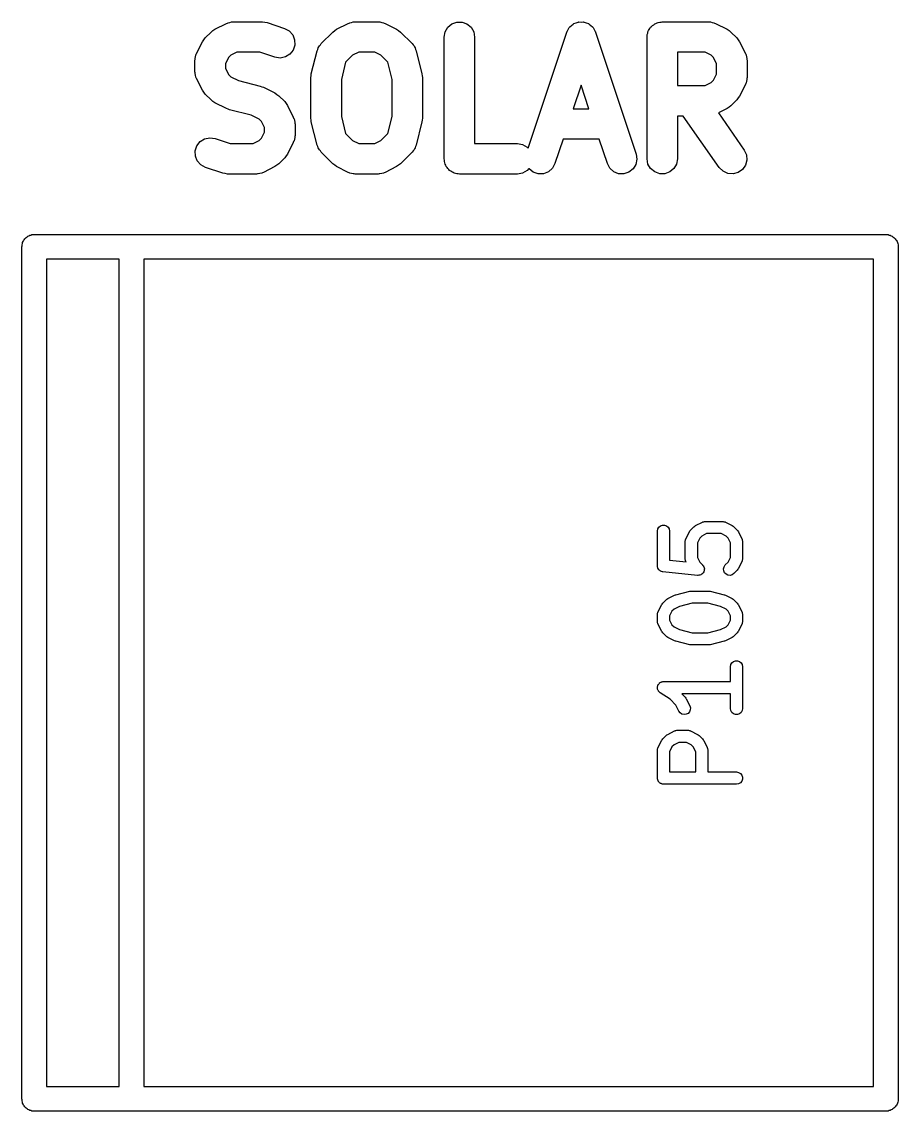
# Model space of a CAD drawing. Extents: x 142.1 to 238.7, y -137.2 to -60.7.
# Drawn here: x 142.15 to 149.35, y -70.23 to -61.29 of the extents above; entities that cross this region are included whole.
import ezdxf

# ---------------------------------------------------------------- set-up
doc = ezdxf.new("R2010")
doc.units = 0
doc.header["$MEASUREMENT"] = 0
doc.layers.add('BLACK', color=7, linetype='CONTINUOUS')

msp = doc.modelspace()

# ---------------------------------------------------------------- linework, layer by layer
at = {"layer": 'Black'}
for p, q in [((143.72, -61.3601), (143.736, -61.3482)), ((143.736, -61.3482), (143.832, -61.3006)), ((143.832, -61.3006), (143.839, -61.2985)), ((143.839, -61.2985), (143.845, -61.2949)), ((143.845, -61.2949), (143.859, -61.2924)), ((143.859, -61.2924), (143.873, -61.2882)), ((143.873, -61.2882), (143.881, -61.2886)), ((143.881, -61.2886), (143.888, -61.2874)), ((143.888, -61.2874), (144.126, -61.2874)), ((144.126, -61.2874), (144.145, -61.2909)), ((144.145, -61.2909), (144.165, -61.2938)), ((144.165, -61.2938), (144.308, -61.3414)), ((144.308, -61.3414), (144.346, -61.3621)), ((144.72, -61.3601), (144.736, -61.3482)), ((144.736, -61.3482), (144.832, -61.3006)), ((144.832, -61.3006), (144.839, -61.2985)), ((144.839, -61.2985), (144.845, -61.2949)), ((144.845, -61.2949), (144.859, -61.2924)), ((144.859, -61.2924), (144.873, -61.2882)), ((144.873, -61.2882), (144.881, -61.2886)), ((144.881, -61.2886), (144.888, -61.2874)), ((144.888, -61.2874), (145.078, -61.2874)), ((145.078, -61.2874), (145.085, -61.2886)), ((145.085, -61.2886), (145.092, -61.2882)), ((145.092, -61.2882), (145.106, -61.2924)), ((145.106, -61.2924), (145.121, -61.2949)), ((145.121, -61.2949), (145.127, -61.2985)), ((145.127, -61.2985), (145.134, -61.3006)), ((145.134, -61.3006), (145.229, -61.3482)), ((145.229, -61.3482), (145.245, -61.3601)), ((145.627, -61.3696), (145.649, -61.332)), ((145.649, -61.332), (145.682, -61.3041)), ((145.682, -61.3041), (145.723, -61.2893)), ((145.723, -61.2893), (145.766, -61.2893)), ((145.766, -61.2893), (145.807, -61.3041)), ((145.807, -61.3041), (145.841, -61.332)), ((145.841, -61.332), (145.862, -61.3696)), ((146.629, -61.3664), (146.638, -61.3508)), ((146.638, -61.3508), (146.647, -61.3347)), ((146.647, -61.3347), (146.649, -61.3324)), ((146.649, -61.3324), (146.651, -61.3294)), ((146.651, -61.3294), (146.666, -61.318)), ((146.666, -61.318), (146.679, -61.3059)), ((146.679, -61.3059), (146.683, -61.3046)), ((146.683, -61.3046), (146.685, -61.3025)), ((146.685, -61.3025), (146.703, -61.2967)), ((146.703, -61.2967), (146.72, -61.2899)), ((146.72, -61.2899), (146.723, -61.2898)), ((146.723, -61.2898), (146.726, -61.2887)), ((146.726, -61.2887), (146.745, -61.2892)), ((146.745, -61.2892), (146.763, -61.2887)), ((146.763, -61.2887), (146.766, -61.2898)), ((146.766, -61.2898), (146.77, -61.2899)), ((146.77, -61.2899), (146.787, -61.2967)), ((146.787, -61.2967), (146.804, -61.3025)), ((146.804, -61.3025), (146.807, -61.3046)), ((146.807, -61.3046), (146.81, -61.3059)), ((146.81, -61.3059), (146.824, -61.3181)), ((146.824, -61.3181), (146.838, -61.3294)), ((146.838, -61.3294), (146.84, -61.3324)), ((146.84, -61.3324), (146.843, -61.3347)), ((146.843, -61.3347), (146.851, -61.3508)), ((146.851, -61.3508), (146.861, -61.3664)), ((147.299, -61.3602), (147.303, -61.3499)), ((147.303, -61.3499), (147.31, -61.3415)), ((147.31, -61.3415), (147.316, -61.332)), ((147.316, -61.332), (147.324, -61.325)), ((147.324, -61.325), (147.331, -61.3166)), ((147.331, -61.3166), (147.341, -61.3112)), ((147.341, -61.3112), (147.349, -61.3041)), ((147.349, -61.3041), (147.359, -61.3004)), ((147.359, -61.3004), (147.369, -61.2949)), ((147.369, -61.2949), (147.379, -61.293)), ((147.379, -61.293), (147.39, -61.2893)), ((147.39, -61.2893), (147.401, -61.2893)), ((147.401, -61.2893), (147.411, -61.2874)), ((147.411, -61.2874), (147.792, -61.2874)), ((147.792, -61.2874), (147.799, -61.2886)), ((147.799, -61.2886), (147.807, -61.2882)), ((147.807, -61.2882), (147.821, -61.2924)), ((147.821, -61.2924), (147.835, -61.2949)), ((147.835, -61.2949), (147.841, -61.2985)), ((147.841, -61.2985), (147.848, -61.3006)), ((147.848, -61.3006), (147.944, -61.3482)), ((147.944, -61.3482), (147.96, -61.3601)), ((143.633, -61.4517), (143.645, -61.4356)), ((143.645, -61.4356), (143.656, -61.4192)), ((143.656, -61.4192), (143.704, -61.3716)), ((143.704, -61.3716), (143.72, -61.3601)), ((144.346, -61.3621), (144.375, -61.3946)), ((144.375, -61.3946), (144.391, -61.4349)), ((144.391, -61.4349), (144.392, -61.4783)), ((144.609, -61.4668), (144.704, -61.3716)), ((144.704, -61.3716), (144.72, -61.3601)), ((145.245, -61.3601), (145.262, -61.3716)), ((145.262, -61.3716), (145.357, -61.4668)), ((145.62, -61.4124), (145.627, -61.3696)), ((145.62, -62.4124), (145.62, -61.4124)), ((145.862, -61.3696), (145.87, -61.4124)), ((145.87, -61.4124), (145.87, -62.2874)), ((146.309, -62.3254), (146.626, -61.3729)), ((146.626, -61.3729), (146.628, -61.3698)), ((146.628, -61.3698), (146.629, -61.3664)), ((146.861, -61.3664), (146.862, -61.3698)), ((146.862, -61.3698), (146.863, -61.3729)), ((146.863, -61.3729), (147.197, -62.3729)), ((147.286, -61.4124), (147.288, -61.4016)), ((147.286, -62.4124), (147.286, -61.4124)), ((147.288, -61.3907), (147.292, -61.3804)), ((147.288, -61.4016), (147.288, -61.3907)), ((147.292, -61.3804), (147.294, -61.3696)), ((147.294, -61.3696), (147.299, -61.3602)), ((147.96, -61.3601), (147.976, -61.3716)), ((147.976, -61.3716), (148.024, -61.4192)), ((148.024, -61.4192), (148.035, -61.4356)), ((148.035, -61.4356), (148.047, -61.4517)), ((143.585, -61.547), (143.633, -61.4517)), ((144.378, -61.5195), (144.352, -61.5535)), ((144.392, -61.4783), (144.378, -61.5195)), ((144.528, -61.7154), (144.576, -61.5249)), ((144.576, -61.5249), (144.581, -61.514)), ((144.581, -61.514), (144.584, -61.5024)), ((144.584, -61.5024), (144.59, -61.4943)), ((144.59, -61.4943), (144.594, -61.4853)), ((144.594, -61.4853), (144.602, -61.4767)), ((144.602, -61.4767), (144.609, -61.4668)), ((145.357, -61.4668), (145.364, -61.4767)), ((145.364, -61.4767), (145.372, -61.4853)), ((145.372, -61.4853), (145.376, -61.4943)), ((145.376, -61.4943), (145.382, -61.5024)), ((145.382, -61.5024), (145.385, -61.514)), ((145.385, -61.514), (145.39, -61.5249)), ((145.39, -61.5249), (145.437, -61.7154)), ((148.047, -61.4517), (148.095, -61.547)), ((143.572, -61.6029), (143.573, -61.5958)), ((143.572, -61.6981), (143.572, -61.6029)), ((143.573, -61.5886), (143.577, -61.5745)), ((143.573, -61.5958), (143.573, -61.5886)), ((143.577, -61.5745), (143.58, -61.5601)), ((143.58, -61.5601), (143.583, -61.5539)), ((143.583, -61.5539), (143.585, -61.547)), ((143.847, -61.5817), (143.822, -61.6324)), ((143.866, -61.5627), (143.847, -61.5817)), ((143.917, -61.5374), (143.866, -61.5627)), ((144.105, -61.5374), (143.917, -61.5374)), ((144.229, -61.5786), (144.105, -61.5374)), ((144.272, -61.585), (144.229, -61.5786)), ((144.315, -61.5762), (144.272, -61.585)), ((144.352, -61.5535), (144.315, -61.5762)), ((144.81, -61.6191), (144.775, -61.7611)), ((144.866, -61.5627), (144.81, -61.6191)), ((144.917, -61.5374), (144.866, -61.5627)), ((145.049, -61.5374), (144.917, -61.5374)), ((145.099, -61.5627), (145.049, -61.5374)), ((145.156, -61.6191), (145.099, -61.5627)), ((145.191, -61.7611), (145.156, -61.6191)), ((147.536, -61.5374), (147.536, -61.8112)), ((147.763, -61.5374), (147.536, -61.5374)), ((147.814, -61.5627), (147.763, -61.5374)), ((147.833, -61.5817), (147.814, -61.5627)), ((147.858, -61.6324), (147.833, -61.5817)), ((148.095, -61.547), (148.097, -61.5539)), ((148.097, -61.5539), (148.1, -61.5601)), ((148.1, -61.5601), (148.103, -61.5745)), ((148.103, -61.5745), (148.107, -61.5886)), ((148.107, -61.5886), (148.107, -61.5958)), ((148.107, -61.5958), (148.108, -61.6029)), ((148.108, -61.6029), (148.108, -61.7457)), ((143.573, -61.7052), (143.572, -61.6981)), ((143.573, -61.7124), (143.573, -61.7052)), ((143.577, -61.7264), (143.573, -61.7124)), ((143.822, -61.6324), (143.822, -61.6686)), ((143.822, -61.6686), (143.847, -61.7193)), ((144.527, -61.7307), (144.528, -61.7154)), ((145.437, -61.7154), (145.439, -61.7307)), ((147.858, -61.7162), (147.858, -61.6324)), ((143.58, -61.7408), (143.577, -61.7264)), ((143.583, -61.7471), (143.58, -61.7408)), ((143.585, -61.754), (143.583, -61.7471)), ((143.633, -61.8492), (143.585, -61.754)), ((143.847, -61.7193), (143.866, -61.7382)), ((143.866, -61.7382), (143.931, -61.7706)), ((143.931, -61.7706), (144.108, -61.8149)), ((144.525, -61.7457), (144.527, -61.7307)), ((144.525, -62.079), (144.525, -61.7457)), ((144.775, -61.7611), (144.775, -62.0637)), ((145.191, -62.0637), (145.191, -61.7611)), ((145.439, -61.7307), (145.441, -61.7457)), ((145.441, -61.7457), (145.441, -62.079)), ((147.763, -61.8112), (147.814, -61.7858)), ((147.814, -61.7858), (147.833, -61.7669)), ((147.833, -61.7669), (147.858, -61.7162)), ((148.095, -61.8016), (148.047, -61.8969)), ((148.097, -61.7947), (148.095, -61.8016)), ((148.1, -61.7885), (148.097, -61.7947)), ((148.103, -61.774), (148.1, -61.7885)), ((148.107, -61.76), (148.103, -61.774)), ((148.108, -61.7457), (148.107, -61.7528)), ((148.107, -61.7528), (148.107, -61.76)), ((143.645, -61.8653), (143.633, -61.8492)), ((143.656, -61.8817), (143.645, -61.8653)), ((143.704, -61.9293), (143.656, -61.8817)), ((144.108, -61.8149), (144.121, -61.8205)), ((144.121, -61.8205), (144.134, -61.8244)), ((144.134, -61.8244), (144.229, -61.872)), ((144.229, -61.872), (144.245, -61.884)), ((144.245, -61.884), (144.262, -61.8954)), ((146.745, -61.8077), (146.68, -62.0017)), ((146.809, -62.0017), (146.745, -61.8077)), ((147.536, -61.8112), (147.763, -61.8112)), ((143.72, -61.9408), (143.704, -61.9293)), ((143.736, -61.9528), (143.72, -61.9408)), ((143.832, -62.0004), (143.736, -61.9528)), ((144.262, -61.8954), (144.309, -61.943)), ((144.309, -61.943), (144.321, -61.9595)), ((144.321, -61.9595), (144.333, -61.9755)), ((144.333, -61.9755), (144.38, -62.0708)), ((147.976, -61.977), (147.96, -61.9884)), ((148.024, -61.9293), (147.976, -61.977)), ((148.035, -61.9129), (148.024, -61.9293)), ((148.047, -61.8969), (148.035, -61.9129)), ((143.845, -62.0043), (143.832, -62.0004)), ((143.857, -62.0098), (143.845, -62.0043)), ((144.034, -62.0541), (143.857, -62.0098)), ((144.099, -62.0865), (144.034, -62.0541)), ((144.38, -62.0708), (144.382, -62.0777)), ((144.775, -62.0637), (144.81, -62.2056)), ((145.156, -62.2056), (145.191, -62.0637)), ((146.68, -62.0017), (146.809, -62.0017)), ((147.584, -62.0612), (147.536, -62.0612)), ((147.536, -62.0612), (147.536, -62.4124)), ((147.88, -62.4841), (147.584, -62.0612)), ((147.944, -62.0004), (147.872, -62.0361)), ((147.872, -62.0361), (148.085, -62.3407)), ((147.96, -61.9884), (147.944, -62.0004)), ((144.118, -62.1055), (144.099, -62.0865)), ((144.144, -62.1562), (144.118, -62.1055)), ((144.144, -62.1924), (144.144, -62.1562)), ((144.382, -62.0777), (144.386, -62.0839)), ((144.386, -62.0839), (144.389, -62.0983)), ((144.389, -62.0983), (144.393, -62.1124)), ((144.393, -62.1124), (144.392, -62.1196)), ((144.392, -62.1196), (144.394, -62.1267)), ((144.394, -62.1267), (144.394, -62.2219)), ((144.527, -62.0941), (144.525, -62.079)), ((144.528, -62.1094), (144.527, -62.0941)), ((144.576, -62.2998), (144.528, -62.1094)), ((145.437, -62.1094), (145.39, -62.2998)), ((145.439, -62.0941), (145.437, -62.1094)), ((145.441, -62.079), (145.439, -62.0941)), ((143.614, -62.2712), (143.651, -62.2485)), ((143.651, -62.2485), (143.694, -62.2398)), ((143.694, -62.2398), (143.737, -62.2462)), ((143.737, -62.2462), (143.86, -62.2874)), ((144.099, -62.262), (144.118, -62.2431)), ((144.118, -62.2431), (144.144, -62.1924)), ((144.389, -62.2502), (144.386, -62.2647)), ((144.393, -62.2362), (144.389, -62.2502)), ((144.394, -62.2219), (144.392, -62.229)), ((144.392, -62.229), (144.393, -62.2362)), ((144.81, -62.2056), (144.866, -62.262)), ((145.099, -62.262), (145.156, -62.2056)), ((146.597, -62.2517), (146.53, -62.4519)), ((146.893, -62.2517), (146.597, -62.2517)), ((146.96, -62.4519), (146.893, -62.2517)), ((143.573, -62.3464), (143.587, -62.3052)), ((143.587, -62.3052), (143.614, -62.2712)), ((143.86, -62.2874), (144.049, -62.2874)), ((144.049, -62.2874), (144.099, -62.262)), ((144.38, -62.2778), (144.333, -62.373)), ((144.382, -62.2709), (144.38, -62.2778)), ((144.386, -62.2647), (144.382, -62.2709)), ((144.581, -62.3108), (144.576, -62.2998)), ((144.584, -62.3224), (144.581, -62.3108)), ((144.59, -62.3305), (144.584, -62.3224)), ((144.594, -62.3395), (144.59, -62.3305)), ((144.602, -62.3481), (144.594, -62.3395)), ((144.866, -62.262), (144.917, -62.2874)), ((144.917, -62.2874), (145.049, -62.2874)), ((145.049, -62.2874), (145.099, -62.262)), ((145.372, -62.3395), (145.364, -62.3481)), ((145.376, -62.3305), (145.372, -62.3395)), ((145.382, -62.3224), (145.376, -62.3305)), ((145.385, -62.3108), (145.382, -62.3224)), ((145.39, -62.2998), (145.385, -62.3108)), ((145.87, -62.2874), (146.221, -62.2874)), ((146.221, -62.2874), (146.264, -62.2949)), ((146.264, -62.2949), (146.301, -62.3166)), ((146.301, -62.3166), (146.309, -62.3254)), ((148.085, -62.3407), (148.104, -62.38)), ((143.575, -62.3898), (143.573, -62.3464)), ((143.591, -62.4302), (143.575, -62.3898)), ((143.619, -62.4627), (143.591, -62.4302)), ((144.309, -62.4055), (144.262, -62.4531)), ((144.321, -62.3891), (144.309, -62.4055)), ((144.333, -62.373), (144.321, -62.3891)), ((144.609, -62.3579), (144.602, -62.3481)), ((144.704, -62.4531), (144.609, -62.3579)), ((145.357, -62.3579), (145.262, -62.4531)), ((145.364, -62.3481), (145.357, -62.3579)), ((145.622, -62.4232), (145.62, -62.4124)), ((145.622, -62.4341), (145.622, -62.4232)), ((147.203, -62.4158), (147.194, -62.4583)), ((147.197, -62.3729), (147.203, -62.4158)), ((147.294, -62.4551), (147.286, -62.4124)), ((147.536, -62.4124), (147.529, -62.4551)), ((148.107, -62.4233), (148.096, -62.4652)), ((148.104, -62.38), (148.107, -62.4233)), ((143.658, -62.4833), (143.619, -62.4627)), ((143.8, -62.531), (143.658, -62.4833)), ((144.229, -62.4766), (144.134, -62.5242)), ((144.245, -62.4646), (144.229, -62.4766)), ((144.262, -62.4531), (144.245, -62.4646)), ((144.72, -62.4646), (144.704, -62.4531)), ((144.736, -62.4766), (144.72, -62.4646)), ((144.832, -62.5242), (144.736, -62.4766)), ((145.229, -62.4766), (145.134, -62.5242)), ((145.245, -62.4646), (145.229, -62.4766)), ((145.262, -62.4531), (145.245, -62.4646)), ((145.625, -62.4444), (145.622, -62.4341)), ((145.627, -62.4551), (145.625, -62.4444)), ((145.633, -62.4646), (145.627, -62.4551)), ((145.637, -62.4749), (145.633, -62.4646)), ((145.644, -62.4833), (145.637, -62.4749)), ((145.649, -62.4927), (145.644, -62.4833)), ((145.657, -62.4998), (145.649, -62.4927)), ((145.664, -62.5081), (145.657, -62.4998)), ((145.674, -62.5136), (145.664, -62.5081)), ((145.682, -62.5206), (145.674, -62.5136)), ((145.693, -62.5244), (145.682, -62.5206)), ((146.301, -62.5081), (146.264, -62.5298)), ((146.315, -62.4913), (146.301, -62.5081)), ((146.318, -62.4953), (146.315, -62.4913)), ((146.352, -62.5223), (146.318, -62.4953)), ((146.477, -62.5189), (146.436, -62.5348)), ((146.509, -62.4901), (146.477, -62.5189)), ((146.53, -62.4519), (146.509, -62.4901)), ((146.98, -62.4901), (146.96, -62.4519)), ((147.013, -62.5189), (146.98, -62.4901)), ((147.053, -62.5348), (147.013, -62.5189)), ((147.172, -62.4953), (147.138, -62.5223)), ((147.194, -62.4583), (147.172, -62.4953)), ((147.316, -62.4927), (147.294, -62.4551)), ((147.349, -62.5206), (147.316, -62.4927)), ((147.39, -62.5355), (147.349, -62.5206)), ((147.474, -62.5206), (147.433, -62.5355)), ((147.507, -62.4927), (147.474, -62.5206)), ((147.529, -62.4551), (147.507, -62.4927)), ((147.911, -62.5148), (147.88, -62.4841)), ((147.95, -62.5331), (147.911, -62.5148)), ((148.071, -62.5008), (148.036, -62.5257)), ((148.096, -62.4652), (148.071, -62.5008)), ((143.82, -62.5339), (143.8, -62.531)), ((143.84, -62.5374), (143.82, -62.5339)), ((144.078, -62.5374), (143.84, -62.5374)), ((144.085, -62.5361), (144.078, -62.5374)), ((144.092, -62.5366), (144.085, -62.5361)), ((144.106, -62.5324), (144.092, -62.5366)), ((144.121, -62.5298), (144.106, -62.5324)), ((144.127, -62.5262), (144.121, -62.5298)), ((144.134, -62.5242), (144.127, -62.5262)), ((144.839, -62.5262), (144.832, -62.5242)), ((144.845, -62.5298), (144.839, -62.5262)), ((144.859, -62.5324), (144.845, -62.5298)), ((144.873, -62.5366), (144.859, -62.5324)), ((144.881, -62.5361), (144.873, -62.5366)), ((144.888, -62.5374), (144.881, -62.5361)), ((145.078, -62.5374), (144.888, -62.5374)), ((145.085, -62.5361), (145.078, -62.5374)), ((145.092, -62.5366), (145.085, -62.5361)), ((145.106, -62.5324), (145.092, -62.5366)), ((145.121, -62.5298), (145.106, -62.5324)), ((145.127, -62.5262), (145.121, -62.5298)), ((145.134, -62.5242), (145.127, -62.5262)), ((145.702, -62.5298), (145.693, -62.5244)), ((145.713, -62.5317), (145.702, -62.5298)), ((145.723, -62.5355), (145.713, -62.5317)), ((145.734, -62.5355), (145.723, -62.5355)), ((145.745, -62.5374), (145.734, -62.5355)), ((146.221, -62.5374), (145.745, -62.5374)), ((146.264, -62.5298), (146.221, -62.5374)), ((146.393, -62.536), (146.352, -62.5223)), ((146.436, -62.5348), (146.393, -62.536)), ((147.096, -62.536), (147.053, -62.5348)), ((147.138, -62.5223), (147.096, -62.536)), ((147.433, -62.5355), (147.39, -62.5355)), ((147.994, -62.5369), (147.95, -62.5331)), ((148.036, -62.5257), (147.994, -62.5369)), ((142.18, -63.0639), (142.186, -63.0571)), ((142.186, -63.0571), (142.193, -63.0526)), ((142.193, -63.0526), (142.2, -63.0469)), ((142.2, -63.0469), (142.208, -63.0439)), ((142.208, -63.0439), (142.216, -63.0394)), ((142.216, -63.0394), (142.225, -63.0379)), ((142.225, -63.0379), (142.233, -63.0348)), ((142.233, -63.0348), (142.242, -63.0348)), ((142.242, -63.0348), (142.251, -63.0333)), ((142.251, -63.0333), (143.051, -63.0333)), ((143.051, -63.0333), (149.249, -63.0333)), ((149.249, -63.0333), (149.257, -63.0348)), ((149.257, -63.0348), (149.266, -63.0348)), ((149.266, -63.0348), (149.275, -63.0379)), ((149.275, -63.0379), (149.283, -63.0394)), ((149.283, -63.0394), (149.291, -63.0439)), ((149.291, -63.0439), (149.299, -63.0469)), ((149.299, -63.0469), (149.306, -63.0526)), ((149.306, -63.0526), (149.314, -63.0571)), ((149.314, -63.0571), (149.32, -63.0639)), ((142.149, -63.1349), (142.151, -63.1261)), ((142.149, -70.1301), (142.149, -63.1349)), ((142.151, -63.1173), (142.154, -63.1089)), ((142.151, -63.1261), (142.151, -63.1173)), ((142.154, -63.1089), (142.155, -63.1002)), ((142.155, -63.1002), (142.16, -63.0925)), ((142.16, -63.0925), (142.163, -63.0841)), ((142.163, -63.0841), (142.169, -63.0773)), ((142.169, -63.0773), (142.173, -63.0696)), ((142.173, -63.0696), (142.18, -63.0639)), ((149.32, -63.0639), (149.326, -63.0696)), ((149.326, -63.0696), (149.331, -63.0773)), ((149.331, -63.0773), (149.337, -63.0841)), ((149.337, -63.0841), (149.34, -63.0925)), ((149.34, -63.0925), (149.344, -63.1002)), ((149.344, -63.1002), (149.346, -63.1089)), ((149.346, -63.1089), (149.349, -63.1173)), ((149.349, -63.1173), (149.349, -63.1261)), ((149.349, -63.1261), (149.35, -63.1349)), ((149.35, -63.1349), (149.35, -70.1301)), ((142.352, -63.2365), (142.352, -70.0285)), ((142.949, -63.2365), (142.352, -63.2365)), ((142.949, -70.0285), (142.949, -63.2365)), ((143.153, -63.2365), (143.153, -70.0285)), ((149.147, -63.2365), (143.153, -63.2365)), ((149.147, -70.0285), (149.147, -63.2365)), ((147.371, -65.4681), (147.374, -65.451)), ((147.371, -65.7538), (147.371, -65.4681)), ((147.374, -65.451), (147.383, -65.436)), ((147.383, -65.436), (147.396, -65.4248)), ((147.396, -65.4248), (147.413, -65.4189)), ((147.413, -65.4189), (147.43, -65.4189)), ((147.43, -65.4189), (147.446, -65.4248)), ((147.446, -65.4248), (147.46, -65.436)), ((147.46, -65.436), (147.468, -65.451)), ((147.468, -65.451), (147.471, -65.4681)), ((147.471, -65.4681), (147.471, -65.7086)), ((147.634, -65.4743), (147.639, -65.4679)), ((147.639, -65.4679), (147.643, -65.4613)), ((147.643, -65.4613), (147.672, -65.4328)), ((147.672, -65.4328), (147.678, -65.4282)), ((147.678, -65.4282), (147.685, -65.4234)), ((147.685, -65.4234), (147.742, -65.3948)), ((147.742, -65.3948), (147.745, -65.394)), ((147.745, -65.394), (147.747, -65.3926)), ((147.747, -65.3926), (147.753, -65.3916)), ((147.753, -65.3916), (147.759, -65.3899)), ((147.759, -65.3899), (147.761, -65.3901)), ((147.761, -65.3901), (147.764, -65.3896)), ((147.764, -65.3896), (147.907, -65.3896)), ((147.907, -65.3896), (147.91, -65.3901)), ((147.91, -65.3901), (147.913, -65.3899)), ((147.913, -65.3899), (147.918, -65.3916)), ((147.918, -65.3916), (147.924, -65.3926)), ((147.924, -65.3926), (147.927, -65.394)), ((147.927, -65.394), (147.93, -65.3948)), ((147.93, -65.3948), (147.987, -65.4234)), ((147.987, -65.4234), (147.993, -65.4282)), ((147.993, -65.4282), (148, -65.4328)), ((148, -65.4328), (148.028, -65.4613)), ((148.028, -65.4613), (148.033, -65.4679)), ((148.033, -65.4679), (148.038, -65.4743)), ((147.6, -65.5481), (147.602, -65.5425)), ((147.6, -65.551), (147.6, -65.5481)), ((147.6, -65.5538), (147.6, -65.551)), ((147.6, -65.6967), (147.6, -65.5538)), ((147.602, -65.5425), (147.603, -65.5367)), ((147.603, -65.5367), (147.604, -65.5343)), ((147.604, -65.5343), (147.605, -65.5315)), ((147.605, -65.5315), (147.634, -65.4743)), ((147.72, -65.5263), (147.7, -65.5657)), ((147.737, -65.5092), (147.72, -65.5263)), ((147.776, -65.4896), (147.737, -65.5092)), ((147.895, -65.4896), (147.776, -65.4896)), ((147.935, -65.5092), (147.895, -65.4896)), ((147.952, -65.5263), (147.935, -65.5092)), ((147.971, -65.5657), (147.952, -65.5263)), ((148.038, -65.4743), (148.066, -65.5315)), ((148.066, -65.5315), (148.067, -65.5342)), ((148.067, -65.5342), (148.068, -65.5367)), ((148.068, -65.5367), (148.069, -65.5425)), ((148.069, -65.5425), (148.071, -65.5481)), ((148.071, -65.5481), (148.071, -65.551)), ((148.071, -65.551), (148.071, -65.5538)), ((148.071, -65.5538), (148.071, -65.6967)), ((147.7, -65.5657), (147.7, -65.6849)), ((147.971, -65.6849), (147.971, -65.5657)), ((147.471, -65.7086), (147.607, -65.7221)), ((147.6, -65.6995), (147.6, -65.6967)), ((147.6, -65.7024), (147.6, -65.6995)), ((147.602, -65.708), (147.6, -65.7024)), ((147.603, -65.7138), (147.602, -65.708)), ((147.604, -65.7163), (147.603, -65.7138)), ((147.605, -65.7191), (147.604, -65.7163)), ((147.607, -65.7221), (147.605, -65.7191)), ((147.7, -65.6849), (147.72, -65.7242)), ((147.72, -65.7242), (147.742, -65.7471)), ((147.929, -65.7471), (147.952, -65.7242)), ((147.952, -65.7242), (147.971, -65.6849)), ((148.066, -65.7191), (148.038, -65.7762)), ((148.067, -65.7163), (148.066, -65.7191)), ((148.068, -65.7138), (148.067, -65.7163)), ((148.069, -65.708), (148.068, -65.7138)), ((148.071, -65.7024), (148.069, -65.708)), ((148.071, -65.6967), (148.071, -65.6995)), ((148.071, -65.6995), (148.071, -65.7024)), ((147.372, -65.7557), (147.371, -65.7538)), ((147.372, -65.7576), (147.372, -65.7557)), ((147.373, -65.7642), (147.372, -65.7576)), ((147.374, -65.7709), (147.373, -65.7642)), ((147.375, -65.7726), (147.374, -65.7709)), ((147.376, -65.7744), (147.375, -65.7726)), ((147.38, -65.7801), (147.376, -65.7744)), ((147.383, -65.786), (147.38, -65.7801)), ((147.385, -65.7872), (147.383, -65.786)), ((147.386, -65.7888), (147.385, -65.7872)), ((147.391, -65.7928), (147.386, -65.7888)), ((147.396, -65.7971), (147.391, -65.7928)), ((147.398, -65.7978), (147.396, -65.7971)), ((147.4, -65.7989), (147.398, -65.7978)), ((147.406, -65.8008), (147.4, -65.7989)), ((147.413, -65.8031), (147.406, -65.8008)), ((147.415, -65.8031), (147.413, -65.8031)), ((147.416, -65.8036), (147.415, -65.8031)), ((147.702, -65.8322), (147.416, -65.8036)), ((147.728, -65.8272), (147.72, -65.8307)), ((147.735, -65.8237), (147.728, -65.8272)), ((147.736, -65.8235), (147.735, -65.8237)), ((147.742, -65.8175), (147.736, -65.8234)), ((147.736, -65.8234), (147.736, -65.8235)), ((147.742, -65.7471), (147.743, -65.7473)), ((147.748, -65.8116), (147.742, -65.8175)), ((147.743, -65.7473), (147.743, -65.7475)), ((147.743, -65.7475), (147.748, -65.7544)), ((147.748, -65.7544), (147.752, -65.7613)), ((147.752, -65.8035), (147.748, -65.8111)), ((147.748, -65.8111), (147.748, -65.8113)), ((147.748, -65.8113), (147.748, -65.8116)), ((147.752, -65.7613), (147.753, -65.7616)), ((147.755, -65.796), (147.752, -65.8035)), ((147.753, -65.7616), (147.753, -65.7619)), ((147.753, -65.7619), (147.755, -65.77)), ((147.755, -65.77), (147.757, -65.7781)), ((147.756, -65.7871), (147.755, -65.7954)), ((147.755, -65.7954), (147.755, -65.7956)), ((147.755, -65.7956), (147.755, -65.796)), ((147.757, -65.7787), (147.756, -65.7871)), ((147.757, -65.7781), (147.757, -65.7784)), ((147.757, -65.7784), (147.757, -65.7787)), ((147.914, -65.7781), (147.919, -65.7613)), ((147.916, -65.7954), (147.914, -65.7781)), ((147.923, -65.8111), (147.916, -65.7954)), ((147.919, -65.7613), (147.929, -65.7471)), ((147.936, -65.8234), (147.923, -65.8111)), ((147.951, -65.8307), (147.936, -65.8234)), ((147.985, -65.8277), (147.969, -65.8322)), ((148, -65.8178), (147.985, -65.8277)), ((148.028, -65.7892), (148, -65.8178)), ((148.033, -65.7826), (148.028, -65.7892)), ((148.038, -65.7762), (148.033, -65.7826)), ((147.703, -65.8322), (147.702, -65.8321)), ((147.702, -65.8321), (147.702, -65.8322)), ((147.711, -65.8315), (147.703, -65.8322)), ((147.719, -65.8309), (147.711, -65.8315)), ((147.72, -65.8307), (147.719, -65.8309)), ((147.72, -65.8307), (147.72, -65.8307)), ((147.969, -65.8322), (147.951, -65.8307)), ((147.456, -66.0234), (147.513, -65.9948)), ((147.513, -65.9948), (147.519, -65.9933)), ((147.519, -65.9933), (147.524, -65.9911)), ((147.524, -65.9911), (147.638, -65.9625)), ((147.638, -65.9625), (147.644, -65.9621)), ((147.644, -65.9621), (147.65, -65.961)), ((147.65, -65.961), (147.793, -65.961)), ((147.793, -65.961), (147.799, -65.9621)), ((147.799, -65.9621), (147.805, -65.9625)), ((147.805, -65.9625), (147.919, -65.9911)), ((147.919, -65.9911), (147.924, -65.9933)), ((147.924, -65.9933), (147.93, -65.9948)), ((147.93, -65.9948), (147.987, -66.0234)), ((147.377, -66.1315), (147.405, -66.0743)), ((147.405, -66.0743), (147.41, -66.0679)), ((147.41, -66.0679), (147.415, -66.0613)), ((147.415, -66.0613), (147.443, -66.0328)), ((147.443, -66.0328), (147.45, -66.0282)), ((147.45, -66.0282), (147.456, -66.0234)), ((147.553, -66.0867), (147.508, -66.1092)), ((147.656, -66.061), (147.553, -66.0867)), ((147.787, -66.061), (147.656, -66.061)), ((147.89, -66.0867), (147.787, -66.061)), ((147.935, -66.1092), (147.89, -66.0867)), ((147.987, -66.0234), (147.993, -66.0282)), ((147.993, -66.0282), (148, -66.0328)), ((148, -66.0328), (148.028, -66.0613)), ((148.028, -66.0613), (148.033, -66.0679)), ((148.033, -66.0679), (148.038, -66.0743)), ((148.038, -66.0743), (148.066, -66.1315)), ((147.371, -66.1538), (147.372, -66.151)), ((147.371, -66.211), (147.371, -66.1538)), ((147.372, -66.1481), (147.373, -66.1425)), ((147.372, -66.151), (147.372, -66.1481)), ((147.373, -66.1425), (147.374, -66.1367)), ((147.374, -66.1367), (147.376, -66.1343)), ((147.376, -66.1343), (147.377, -66.1315)), ((147.491, -66.1263), (147.471, -66.1657)), ((147.471, -66.1657), (147.471, -66.1992)), ((147.508, -66.1092), (147.491, -66.1263)), ((147.952, -66.1263), (147.935, -66.1092)), ((147.971, -66.1657), (147.952, -66.1263)), ((147.971, -66.1992), (147.971, -66.1657)), ((148.066, -66.1315), (148.067, -66.1342)), ((148.067, -66.1342), (148.068, -66.1367)), ((148.068, -66.1367), (148.069, -66.1425)), ((148.069, -66.1425), (148.071, -66.1481)), ((148.071, -66.1481), (148.071, -66.151)), ((148.071, -66.151), (148.071, -66.1538)), ((148.071, -66.1538), (148.071, -66.211)), ((147.372, -66.2138), (147.371, -66.211)), ((147.372, -66.2167), (147.372, -66.2138)), ((147.373, -66.2223), (147.372, -66.2167)), ((147.374, -66.2281), (147.373, -66.2223)), ((147.376, -66.2306), (147.374, -66.2281)), ((147.377, -66.2334), (147.376, -66.2306)), ((147.405, -66.2905), (147.377, -66.2334)), ((147.471, -66.1992), (147.491, -66.2385)), ((147.491, -66.2385), (147.508, -66.2556)), ((147.508, -66.2556), (147.553, -66.2781)), ((147.89, -66.2781), (147.935, -66.2556)), ((147.935, -66.2556), (147.952, -66.2385)), ((147.952, -66.2385), (147.971, -66.1992)), ((148.066, -66.2334), (148.038, -66.2905)), ((148.067, -66.2306), (148.066, -66.2334)), ((148.068, -66.2281), (148.067, -66.2306)), ((148.069, -66.2223), (148.068, -66.2281)), ((148.071, -66.2167), (148.069, -66.2223)), ((148.071, -66.211), (148.071, -66.2138)), ((148.071, -66.2138), (148.071, -66.2167)), ((147.41, -66.2969), (147.405, -66.2905)), ((147.415, -66.3035), (147.41, -66.2969)), ((147.443, -66.3321), (147.415, -66.3035)), ((147.45, -66.3367), (147.443, -66.3321)), ((147.456, -66.3414), (147.45, -66.3367)), ((147.513, -66.37), (147.456, -66.3414)), ((147.553, -66.2781), (147.656, -66.3038)), ((147.656, -66.3038), (147.787, -66.3038)), ((147.787, -66.3038), (147.89, -66.2781)), ((147.987, -66.3414), (147.93, -66.37)), ((147.993, -66.3367), (147.987, -66.3414)), ((148, -66.3321), (147.993, -66.3367)), ((148.028, -66.3035), (148, -66.3321)), ((148.033, -66.2969), (148.028, -66.3035)), ((148.038, -66.2905), (148.033, -66.2969)), ((147.519, -66.3716), (147.513, -66.37)), ((147.524, -66.3738), (147.519, -66.3716)), ((147.638, -66.4024), (147.524, -66.3738)), ((147.644, -66.4028), (147.638, -66.4024)), ((147.65, -66.4038), (147.644, -66.4028)), ((147.793, -66.4038), (147.65, -66.4038)), ((147.799, -66.4028), (147.793, -66.4038)), ((147.805, -66.4024), (147.799, -66.4028)), ((147.919, -66.3738), (147.805, -66.4024)), ((147.924, -66.3716), (147.919, -66.3738)), ((147.93, -66.37), (147.924, -66.3716)), ((147.983, -66.5503), (147.996, -66.5391)), ((147.996, -66.5391), (148.013, -66.5332)), ((148.013, -66.5332), (148.03, -66.5332)), ((148.03, -66.5332), (148.046, -66.5391)), ((148.046, -66.5391), (148.06, -66.5503)), ((147.971, -66.5824), (147.974, -66.5653)), ((147.971, -66.7038), (147.971, -66.5824)), ((147.974, -66.5653), (147.983, -66.5503)), ((148.06, -66.5503), (148.068, -66.5653)), ((148.068, -66.5653), (148.071, -66.5824)), ((148.071, -66.5824), (148.071, -66.9253)), ((147.378, -66.7288), (147.382, -66.7243)), ((147.382, -66.7243), (147.385, -66.7193)), ((147.385, -66.7193), (147.388, -66.7177)), ((147.388, -66.7177), (147.389, -66.7155)), ((147.389, -66.7155), (147.394, -66.7126)), ((147.394, -66.7126), (147.399, -66.709)), ((147.399, -66.709), (147.402, -66.7083)), ((147.402, -66.7083), (147.404, -66.7069)), ((147.404, -66.7069), (147.41, -66.7058)), ((147.41, -66.7058), (147.416, -66.7042)), ((147.416, -66.7042), (147.419, -66.7043)), ((147.419, -66.7043), (147.421, -66.7038)), ((147.421, -66.7038), (147.971, -66.7038)), ((147.372, -66.7452), (147.374, -66.7396)), ((147.372, -66.7479), (147.372, -66.7452)), ((147.372, -66.7506), (147.372, -66.7479)), ((147.372, -66.7566), (147.372, -66.7506)), ((147.372, -66.7625), (147.372, -66.7566)), ((147.373, -66.7651), (147.372, -66.7625)), ((147.373, -66.7679), (147.373, -66.7651)), ((147.376, -66.7732), (147.373, -66.7679)), ((147.374, -66.7396), (147.376, -66.7338)), ((147.376, -66.7338), (147.377, -66.7315)), ((147.378, -66.7788), (147.376, -66.7732)), ((147.377, -66.7315), (147.378, -66.7288)), ((147.38, -66.781), (147.378, -66.7788)), ((147.381, -66.7835), (147.38, -66.781)), ((147.385, -66.7876), (147.381, -66.7835)), ((147.389, -66.7922), (147.385, -66.7876)), ((147.392, -66.7935), (147.389, -66.7922)), ((147.394, -66.7955), (147.392, -66.7935)), ((147.475, -66.8498), (147.394, -66.7955)), ((147.971, -66.8038), (147.571, -66.8038)), ((147.571, -66.8038), (147.6, -66.8328)), ((147.971, -66.9253), (147.971, -66.8038)), ((147.523, -66.8978), (147.475, -66.8498)), ((147.548, -66.9476), (147.523, -66.8978)), ((147.6, -66.8328), (147.604, -66.8393)), ((147.604, -66.8393), (147.609, -66.8458)), ((147.609, -66.8458), (147.638, -66.9029)), ((147.638, -66.9029), (147.643, -66.9196)), ((147.558, -66.9616), (147.548, -66.9476)), ((147.573, -66.9712), (147.558, -66.9616)), ((147.59, -66.9752), (147.573, -66.9712)), ((147.607, -66.9732), (147.59, -66.9752)), ((147.623, -66.9654), (147.607, -66.9732)), ((147.635, -66.9528), (147.623, -66.9654)), ((147.641, -66.9369), (147.635, -66.9528)), ((147.643, -66.9196), (147.641, -66.9369)), ((147.974, -66.9424), (147.971, -66.9253)), ((147.983, -66.9574), (147.974, -66.9424)), ((147.996, -66.9686), (147.983, -66.9574)), ((148.013, -66.9745), (147.996, -66.9686)), ((148.03, -66.9745), (148.013, -66.9745)), ((148.046, -66.9686), (148.03, -66.9745)), ((148.06, -66.9574), (148.046, -66.9686)), ((148.068, -66.9424), (148.06, -66.9574)), ((148.071, -66.9253), (148.068, -66.9424)), ((147.415, -67.1756), (147.443, -67.1471)), ((147.443, -67.1471), (147.45, -67.1425)), ((147.45, -67.1425), (147.456, -67.1377)), ((147.456, -67.1377), (147.513, -67.1091)), ((147.513, -67.1091), (147.516, -67.1083)), ((147.516, -67.1083), (147.519, -67.1069)), ((147.519, -67.1069), (147.524, -67.1058)), ((147.524, -67.1058), (147.53, -67.1042)), ((147.53, -67.1042), (147.533, -67.1043)), ((147.533, -67.1043), (147.536, -67.1038)), ((147.536, -67.1038), (147.621, -67.1038)), ((147.621, -67.1038), (147.624, -67.1043)), ((147.624, -67.1043), (147.627, -67.1042)), ((147.627, -67.1042), (147.633, -67.1058)), ((147.633, -67.1058), (147.639, -67.1069)), ((147.639, -67.1069), (147.641, -67.1083)), ((147.641, -67.1083), (147.644, -67.1091)), ((147.644, -67.1091), (147.701, -67.1377)), ((147.701, -67.1377), (147.707, -67.1425)), ((147.707, -67.1425), (147.714, -67.1471)), ((147.714, -67.1471), (147.742, -67.1756)), ((147.372, -67.2624), (147.373, -67.2568)), ((147.373, -67.2568), (147.374, -67.251)), ((147.374, -67.251), (147.376, -67.2485)), ((147.376, -67.2485), (147.377, -67.2458)), ((147.377, -67.2458), (147.405, -67.1886)), ((147.405, -67.1886), (147.41, -67.1822)), ((147.41, -67.1822), (147.415, -67.1756)), ((147.491, -67.2406), (147.471, -67.2799)), ((147.508, -67.2235), (147.491, -67.2406)), ((147.548, -67.2038), (147.508, -67.2235)), ((147.61, -67.2038), (147.548, -67.2038)), ((147.649, -67.2235), (147.61, -67.2038)), ((147.666, -67.2406), (147.649, -67.2235)), ((147.686, -67.2799), (147.666, -67.2406)), ((147.742, -67.1756), (147.747, -67.1822)), ((147.747, -67.1822), (147.752, -67.1886)), ((147.752, -67.1886), (147.78, -67.2458)), ((147.78, -67.2458), (147.781, -67.2485)), ((147.781, -67.2485), (147.783, -67.251)), ((147.783, -67.251), (147.784, -67.2568)), ((147.784, -67.2568), (147.785, -67.2624)), ((147.371, -67.2681), (147.372, -67.2653)), ((147.371, -67.4967), (147.371, -67.2681)), ((147.372, -67.2653), (147.372, -67.2624)), ((147.471, -67.2799), (147.471, -67.4467)), ((147.686, -67.4467), (147.686, -67.2799)), ((147.785, -67.2624), (147.785, -67.2653)), ((147.785, -67.2653), (147.786, -67.2681)), ((147.786, -67.2681), (147.786, -67.4467)), ((147.372, -67.501), (147.371, -67.4967)), ((147.372, -67.5054), (147.372, -67.501)), ((147.374, -67.5095), (147.372, -67.5054)), ((147.374, -67.5138), (147.374, -67.5095)), ((147.377, -67.5176), (147.374, -67.5138)), ((147.378, -67.5217), (147.377, -67.5176)), ((147.381, -67.5251), (147.378, -67.5217)), ((147.383, -67.5288), (147.381, -67.5251)), ((147.386, -67.5317), (147.383, -67.5288)), ((147.471, -67.4467), (147.686, -67.4467)), ((147.786, -67.4467), (148.021, -67.4467)), ((148.021, -67.4467), (148.039, -67.4497)), ((148.039, -67.4497), (148.054, -67.4584)), ((148.054, -67.4584), (148.065, -67.4717)), ((148.065, -67.5217), (148.054, -67.535)), ((148.065, -67.4717), (148.071, -67.488)), ((148.071, -67.5054), (148.065, -67.5217)), ((148.071, -67.488), (148.071, -67.5054)), ((147.389, -67.535), (147.386, -67.5317)), ((147.393, -67.5372), (147.389, -67.535)), ((147.396, -67.54), (147.393, -67.5372)), ((147.401, -67.5415), (147.396, -67.54)), ((147.404, -67.5437), (147.401, -67.5415)), ((147.409, -67.5445), (147.404, -67.5437)), ((147.413, -67.5459), (147.409, -67.5445)), ((147.417, -67.5459), (147.413, -67.5459)), ((147.421, -67.5467), (147.417, -67.5459)), ((148.021, -67.5467), (147.421, -67.5467)), ((148.039, -67.5437), (148.021, -67.5467)), ((148.054, -67.535), (148.039, -67.5437)), ((142.352, -70.0285), (142.949, -70.0285)), ((143.153, -70.0285), (149.147, -70.0285)), ((142.151, -70.1388), (142.149, -70.1301)), ((142.151, -70.1477), (142.151, -70.1388)), ((142.154, -70.1561), (142.151, -70.1477)), ((142.155, -70.1648), (142.154, -70.1561)), ((142.16, -70.1725), (142.155, -70.1648)), ((142.163, -70.1809), (142.16, -70.1725)), ((142.169, -70.1877), (142.163, -70.1809)), ((142.173, -70.1954), (142.169, -70.1877)), ((142.18, -70.2011), (142.173, -70.1954)), ((142.186, -70.2079), (142.18, -70.2011)), ((142.193, -70.2123), (142.186, -70.2079)), ((142.2, -70.218), (142.193, -70.2123)), ((149.306, -70.2123), (149.299, -70.218)), ((149.314, -70.2079), (149.306, -70.2123)), ((149.32, -70.2011), (149.314, -70.2079)), ((149.326, -70.1954), (149.32, -70.2011)), ((149.331, -70.1877), (149.326, -70.1954)), ((149.337, -70.1809), (149.331, -70.1877)), ((149.34, -70.1725), (149.337, -70.1809)), ((149.344, -70.1648), (149.34, -70.1725)), ((149.346, -70.1561), (149.344, -70.1648)), ((149.349, -70.1477), (149.346, -70.1561)), ((149.35, -70.1301), (149.349, -70.1388)), ((149.349, -70.1388), (149.349, -70.1477)), ((142.208, -70.2211), (142.2, -70.218)), ((142.216, -70.2255), (142.208, -70.2211)), ((142.225, -70.2271), (142.216, -70.2255)), ((142.233, -70.2301), (142.225, -70.2271)), ((142.242, -70.2301), (142.233, -70.2301)), ((142.251, -70.2317), (142.242, -70.2301)), ((143.051, -70.2317), (142.251, -70.2317)), ((149.249, -70.2317), (143.051, -70.2317)), ((149.257, -70.2301), (149.249, -70.2317)), ((149.266, -70.2301), (149.257, -70.2301)), ((149.275, -70.2271), (149.266, -70.2301)), ((149.283, -70.2255), (149.275, -70.2271)), ((149.291, -70.2211), (149.283, -70.2255)), ((149.299, -70.218), (149.291, -70.2211))]:
    msp.add_line(p, q, dxfattribs=at)

doc.saveas('drawing.dxf')
